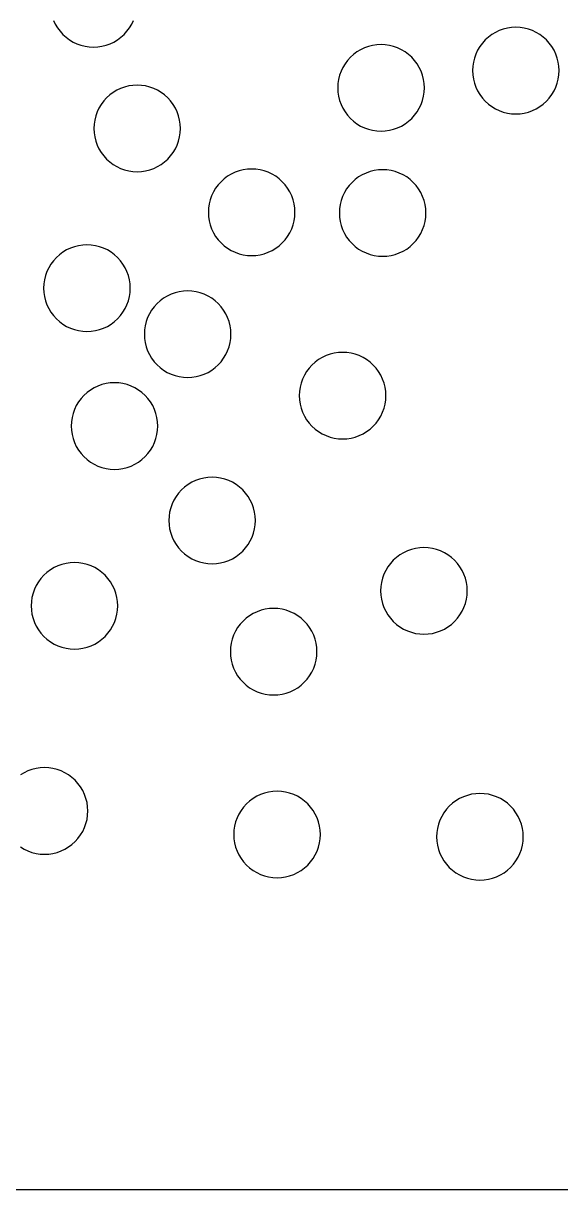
# Model space of a CAD drawing. Header units: millimetres. Extents: x 0 to 406, y 0 to 84.
# Drawn here: x 79.24 to 97.85, y 0 to 40.41 of the extents above; entities that cross this region are included whole.
import ezdxf

# ---------------------------------------------------------------- set-up
doc = ezdxf.new("R2010")
doc.units = ezdxf.units.MM

msp = doc.modelspace()

# ---------------------------------------------------------------- linework, layer by layer
at = {"color": 0}
for points in [[(0, 0), (0, 83.82), (406.4, 83.82), (406.4, 0), (0, 0)], [(80.28, 40.509), (80.343, 40.375), (80.419, 40.249), (80.506, 40.131), (80.605, 40.022), (80.714, 39.923), (80.832, 39.835), (80.959, 39.76), (81.092, 39.697), (81.23, 39.647), (81.373, 39.611), (81.519, 39.59), (81.666, 39.583), (81.813, 39.59), (81.958, 39.611), (82.101, 39.647), (82.24, 39.697), (82.373, 39.76), (82.499, 39.835), (82.617, 39.923), (82.726, 40.022)], [(82.726, 40.022), (82.825, 40.131), (82.913, 40.249), (82.989, 40.375), (83.052, 40.509)], [(97.354, 37.71), (97.453, 37.819), (97.541, 37.938), (97.616, 38.064), (97.679, 38.197), (97.729, 38.335), (97.765, 38.478), (97.786, 38.624), (97.793, 38.771), (97.786, 38.918), (97.765, 39.064), (97.729, 39.206), (97.679, 39.345), (97.616, 39.478), (97.541, 39.604), (97.453, 39.722), (97.354, 39.832), (97.245, 39.93), (97.127, 40.018), (97, 40.094), (96.867, 40.157), (96.729, 40.206), (96.586, 40.242), (96.44, 40.264), (96.293, 40.271), (96.146, 40.264), (96.001, 40.242), (95.858, 40.206), (95.719, 40.157), (95.586, 40.094), (95.46, 40.018), (95.342, 39.93), (95.233, 39.832), (95.134, 39.722), (95.046, 39.604), (94.97, 39.478), (94.908, 39.345), (94.858, 39.206), (94.822, 39.064), (94.801, 38.918), (94.793, 38.771), (94.801, 38.624), (94.822, 38.478), (94.858, 38.335), (94.908, 38.197), (94.97, 38.064), (95.046, 37.938), (95.134, 37.819), (95.233, 37.71), (95.342, 37.611), (95.46, 37.524), (95.586, 37.448), (95.719, 37.385), (95.858, 37.335), (96.001, 37.3), (96.146, 37.278), (96.293, 37.271), (96.44, 37.278), (96.586, 37.3), (96.729, 37.335), (96.867, 37.385), (97, 37.448), (97.127, 37.524), (97.245, 37.611), (97.354, 37.71)], [(92.686, 37.111), (92.785, 37.221), (92.873, 37.339), (92.949, 37.465), (93.012, 37.598), (93.061, 37.737), (93.097, 37.879), (93.119, 38.025), (93.126, 38.172), (93.119, 38.319), (93.097, 38.465), (93.061, 38.608), (93.012, 38.746), (92.949, 38.879), (92.873, 39.005), (92.785, 39.124), (92.686, 39.233), (92.577, 39.332), (92.459, 39.419), (92.333, 39.495), (92.2, 39.558), (92.061, 39.608), (91.918, 39.643), (91.773, 39.665), (91.626, 39.672), (91.479, 39.665), (91.333, 39.643), (91.19, 39.608), (91.052, 39.558), (90.919, 39.495), (90.792, 39.419), (90.674, 39.332), (90.565, 39.233), (90.466, 39.124), (90.379, 39.005), (90.303, 38.879), (90.24, 38.746), (90.19, 38.608), (90.155, 38.465), (90.133, 38.319), (90.126, 38.172), (90.133, 38.025), (90.155, 37.879), (90.19, 37.737), (90.24, 37.598), (90.303, 37.465), (90.379, 37.339), (90.466, 37.221), (90.565, 37.111), (90.674, 37.013), (90.792, 36.925), (90.919, 36.849), (91.052, 36.786), (91.19, 36.737), (91.333, 36.701), (91.479, 36.679), (91.626, 36.672), (91.773, 36.679), (91.918, 36.701), (92.061, 36.737), (92.2, 36.786), (92.333, 36.849), (92.459, 36.925), (92.577, 37.013), (92.686, 37.111)], [(84.239, 35.705), (84.338, 35.814), (84.426, 35.932), (84.501, 36.059), (84.564, 36.192), (84.614, 36.33), (84.65, 36.473), (84.671, 36.619), (84.679, 36.766), (84.671, 36.913), (84.65, 37.058), (84.614, 37.201), (84.564, 37.34), (84.501, 37.473), (84.426, 37.599), (84.338, 37.717), (84.239, 37.827), (84.13, 37.925), (84.012, 38.013), (83.886, 38.089), (83.753, 38.152), (83.614, 38.201), (83.471, 38.237), (83.326, 38.259), (83.179, 38.266), (83.031, 38.259), (82.886, 38.237), (82.743, 38.201), (82.604, 38.152), (82.471, 38.089), (82.345, 38.013), (82.227, 37.925), (82.118, 37.827), (82.019, 37.717), (81.931, 37.599), (81.856, 37.473), (81.793, 37.34), (81.743, 37.201), (81.707, 37.058), (81.686, 36.913), (81.679, 36.766), (81.686, 36.619), (81.707, 36.473), (81.743, 36.33), (81.793, 36.192), (81.856, 36.059), (81.931, 35.932), (82.019, 35.814), (82.118, 35.705), (82.227, 35.606), (82.345, 35.519), (82.471, 35.443), (82.604, 35.38), (82.743, 35.33), (82.886, 35.295), (83.031, 35.273), (83.179, 35.266), (83.326, 35.273), (83.471, 35.295), (83.614, 35.33), (83.753, 35.38), (83.886, 35.443), (84.012, 35.519), (84.13, 35.606), (84.239, 35.705)], [(88.204, 32.801), (88.303, 32.91), (88.391, 33.028), (88.467, 33.154), (88.53, 33.287), (88.579, 33.426), (88.615, 33.569), (88.637, 33.714), (88.644, 33.861), (88.637, 34.008), (88.615, 34.154), (88.579, 34.297), (88.53, 34.435), (88.467, 34.569), (88.391, 34.695), (88.303, 34.813), (88.204, 34.922), (88.095, 35.021), (87.977, 35.109), (87.851, 35.184), (87.718, 35.247), (87.579, 35.297), (87.436, 35.333), (87.291, 35.354), (87.144, 35.361), (86.997, 35.354), (86.851, 35.333), (86.708, 35.297), (86.57, 35.247), (86.437, 35.184), (86.31, 35.109), (86.192, 35.021), (86.083, 34.922), (85.984, 34.813), (85.897, 34.695), (85.821, 34.569), (85.758, 34.435), (85.708, 34.297), (85.673, 34.154), (85.651, 34.008), (85.644, 33.861), (85.651, 33.714), (85.673, 33.569), (85.708, 33.426), (85.758, 33.287), (85.821, 33.154), (85.897, 33.028), (85.984, 32.91), (86.083, 32.801), (86.192, 32.702), (86.31, 32.614), (86.437, 32.539), (86.57, 32.476), (86.708, 32.426), (86.851, 32.39), (86.997, 32.369), (87.144, 32.361), (87.291, 32.369), (87.436, 32.39), (87.579, 32.426), (87.718, 32.476), (87.851, 32.539), (87.977, 32.614), (88.095, 32.702), (88.204, 32.801)], [(92.741, 32.776), (92.84, 32.885), (92.928, 33.003), (93.004, 33.13), (93.066, 33.263), (93.116, 33.401), (93.152, 33.544), (93.173, 33.69), (93.181, 33.837), (93.173, 33.984), (93.152, 34.129), (93.116, 34.272), (93.066, 34.411), (93.004, 34.544), (92.928, 34.67), (92.84, 34.788), (92.741, 34.897), (92.632, 34.996), (92.514, 35.084), (92.388, 35.16), (92.255, 35.222), (92.116, 35.272), (91.973, 35.308), (91.828, 35.329), (91.681, 35.337), (91.534, 35.329), (91.388, 35.308), (91.245, 35.272), (91.107, 35.222), (90.974, 35.16), (90.847, 35.084), (90.729, 34.996), (90.62, 34.897), (90.521, 34.788), (90.433, 34.67), (90.358, 34.544), (90.295, 34.411), (90.245, 34.272), (90.209, 34.129), (90.188, 33.984), (90.181, 33.837), (90.188, 33.69), (90.209, 33.544), (90.245, 33.401), (90.295, 33.263), (90.358, 33.13), (90.433, 33.003), (90.521, 32.885), (90.62, 32.776), (90.729, 32.677), (90.847, 32.589), (90.974, 32.514), (91.107, 32.451), (91.245, 32.401), (91.388, 32.365), (91.534, 32.344), (91.681, 32.337), (91.828, 32.344), (91.973, 32.365), (92.116, 32.401), (92.255, 32.451), (92.388, 32.514), (92.514, 32.589), (92.632, 32.677), (92.741, 32.776)], [(82.501, 30.171), (82.6, 30.28), (82.687, 30.399), (82.763, 30.525), (82.826, 30.658), (82.876, 30.797), (82.911, 30.939), (82.933, 31.085), (82.94, 31.232), (82.933, 31.379), (82.911, 31.525), (82.876, 31.668), (82.826, 31.806), (82.763, 31.939), (82.687, 32.065), (82.6, 32.184), (82.501, 32.293), (82.392, 32.392), (82.273, 32.479), (82.147, 32.555), (82.014, 32.618), (81.876, 32.667), (81.733, 32.703), (81.587, 32.725), (81.44, 32.732), (81.293, 32.725), (81.147, 32.703), (81.005, 32.667), (80.866, 32.618), (80.733, 32.555), (80.607, 32.479), (80.489, 32.392), (80.379, 32.293), (80.281, 32.184), (80.193, 32.065), (80.117, 31.939), (80.054, 31.806), (80.005, 31.668), (79.969, 31.525), (79.947, 31.379), (79.94, 31.232), (79.947, 31.085), (79.969, 30.939), (80.005, 30.797), (80.054, 30.658), (80.117, 30.525), (80.193, 30.399), (80.281, 30.28), (80.379, 30.171), (80.489, 30.073), (80.607, 29.985), (80.733, 29.909), (80.866, 29.846), (81.005, 29.797), (81.147, 29.761), (81.293, 29.739), (81.44, 29.732), (81.587, 29.739), (81.733, 29.761), (81.876, 29.797), (82.014, 29.846), (82.147, 29.909), (82.273, 29.985), (82.392, 30.073), (82.501, 30.171)], [(85.987, 28.577), (86.086, 28.686), (86.174, 28.805), (86.249, 28.931), (86.312, 29.064), (86.362, 29.203), (86.398, 29.345), (86.419, 29.491), (86.427, 29.638), (86.419, 29.785), (86.398, 29.931), (86.362, 30.074), (86.312, 30.212), (86.249, 30.345), (86.174, 30.471), (86.086, 30.59), (85.987, 30.699), (85.878, 30.798), (85.76, 30.885), (85.634, 30.961), (85.501, 31.024), (85.362, 31.073), (85.219, 31.109), (85.074, 31.131), (84.927, 31.138), (84.78, 31.131), (84.634, 31.109), (84.491, 31.073), (84.353, 31.024), (84.219, 30.961), (84.093, 30.885), (83.975, 30.798), (83.866, 30.699), (83.767, 30.59), (83.679, 30.471), (83.604, 30.345), (83.541, 30.212), (83.491, 30.074), (83.455, 29.931), (83.434, 29.785), (83.427, 29.638), (83.434, 29.491), (83.455, 29.345), (83.491, 29.203), (83.541, 29.064), (83.604, 28.931), (83.679, 28.805), (83.767, 28.686), (83.866, 28.577), (83.975, 28.479), (84.093, 28.391), (84.219, 28.315), (84.353, 28.252), (84.491, 28.203), (84.634, 28.167), (84.78, 28.145), (84.927, 28.138), (85.074, 28.145), (85.219, 28.167), (85.362, 28.203), (85.501, 28.252), (85.634, 28.315), (85.76, 28.391), (85.878, 28.479), (85.987, 28.577)], [(91.354, 26.448), (91.453, 26.557), (91.541, 26.675), (91.617, 26.802), (91.679, 26.935), (91.729, 27.073), (91.765, 27.216), (91.786, 27.362), (91.794, 27.509), (91.786, 27.656), (91.765, 27.801), (91.729, 27.944), (91.679, 28.083), (91.617, 28.216), (91.541, 28.342), (91.453, 28.46), (91.354, 28.569), (91.245, 28.668), (91.127, 28.756), (91.001, 28.832), (90.868, 28.895), (90.729, 28.944), (90.586, 28.98), (90.441, 29.002), (90.294, 29.009), (90.147, 29.002), (90.001, 28.98), (89.858, 28.944), (89.72, 28.895), (89.587, 28.832), (89.46, 28.756), (89.342, 28.668), (89.233, 28.569), (89.134, 28.46), (89.046, 28.342), (88.971, 28.216), (88.908, 28.083), (88.858, 27.944), (88.822, 27.801), (88.801, 27.656), (88.794, 27.509), (88.801, 27.362), (88.822, 27.216), (88.858, 27.073), (88.908, 26.935), (88.971, 26.802), (89.046, 26.675), (89.134, 26.557), (89.233, 26.448), (89.342, 26.349), (89.46, 26.262), (89.587, 26.186), (89.72, 26.123), (89.858, 26.073), (90.001, 26.038), (90.147, 26.016), (90.294, 26.009), (90.441, 26.016), (90.586, 26.038), (90.729, 26.073), (90.868, 26.123), (91.001, 26.186), (91.127, 26.262), (91.245, 26.349), (91.354, 26.448)], [(83.454, 25.396), (83.553, 25.505), (83.64, 25.623), (83.716, 25.749), (83.779, 25.882), (83.829, 26.021), (83.864, 26.164), (83.886, 26.309), (83.893, 26.456), (83.886, 26.603), (83.864, 26.749), (83.829, 26.892), (83.779, 27.03), (83.716, 27.164), (83.64, 27.29), (83.553, 27.408), (83.454, 27.517), (83.345, 27.616), (83.226, 27.704), (83.1, 27.779), (82.967, 27.842), (82.829, 27.892), (82.686, 27.928), (82.54, 27.949), (82.393, 27.956), (82.246, 27.949), (82.1, 27.928), (81.958, 27.892), (81.819, 27.842), (81.686, 27.779), (81.56, 27.704), (81.442, 27.616), (81.332, 27.517), (81.234, 27.408), (81.146, 27.29), (81.07, 27.164), (81.007, 27.03), (80.958, 26.892), (80.922, 26.749), (80.9, 26.603), (80.893, 26.456), (80.9, 26.309), (80.922, 26.164), (80.958, 26.021), (81.007, 25.882), (81.07, 25.749), (81.146, 25.623), (81.234, 25.505), (81.332, 25.396), (81.442, 25.297), (81.56, 25.209), (81.686, 25.134), (81.819, 25.071), (81.958, 25.021), (82.1, 24.985), (82.246, 24.964), (82.393, 24.956), (82.54, 24.964), (82.686, 24.985), (82.829, 25.021), (82.967, 25.071), (83.1, 25.134), (83.226, 25.209), (83.345, 25.297), (83.454, 25.396)], [(86.835, 22.123), (86.934, 22.232), (87.022, 22.35), (87.098, 22.477), (87.161, 22.61), (87.21, 22.748), (87.246, 22.891), (87.267, 23.037), (87.275, 23.184), (87.267, 23.331), (87.246, 23.476), (87.21, 23.619), (87.161, 23.758), (87.098, 23.891), (87.022, 24.017), (86.934, 24.135), (86.835, 24.244), (86.726, 24.343), (86.608, 24.431), (86.482, 24.507), (86.349, 24.57), (86.21, 24.619), (86.067, 24.655), (85.922, 24.677), (85.775, 24.684), (85.628, 24.677), (85.482, 24.655), (85.339, 24.619), (85.201, 24.57), (85.068, 24.507), (84.941, 24.431), (84.823, 24.343), (84.714, 24.244), (84.615, 24.135), (84.527, 24.017), (84.452, 23.891), (84.389, 23.758), (84.339, 23.619), (84.304, 23.476), (84.282, 23.331), (84.275, 23.184), (84.282, 23.037), (84.304, 22.891), (84.339, 22.748), (84.389, 22.61), (84.452, 22.477), (84.527, 22.35), (84.615, 22.232), (84.714, 22.123), (84.823, 22.024), (84.941, 21.937), (85.068, 21.861), (85.201, 21.798), (85.339, 21.748), (85.482, 21.713), (85.628, 21.691), (85.775, 21.684), (85.922, 21.691), (86.067, 21.713), (86.21, 21.748), (86.349, 21.798), (86.482, 21.861), (86.608, 21.937), (86.726, 22.024), (86.835, 22.123)], [(94.171, 19.685), (94.27, 19.794), (94.358, 19.912), (94.434, 20.038), (94.497, 20.172), (94.546, 20.31), (94.582, 20.453), (94.604, 20.599), (94.611, 20.746), (94.604, 20.893), (94.582, 21.038), (94.546, 21.181), (94.497, 21.32), (94.434, 21.453), (94.358, 21.579), (94.27, 21.697), (94.171, 21.806), (94.062, 21.905), (93.944, 21.993), (93.818, 22.068), (93.685, 22.131), (93.546, 22.181), (93.403, 22.217), (93.258, 22.238), (93.111, 22.246), (92.964, 22.238), (92.818, 22.217), (92.675, 22.181), (92.537, 22.131), (92.404, 22.068), (92.277, 21.993), (92.159, 21.905), (92.05, 21.806), (91.951, 21.697), (91.864, 21.579), (91.788, 21.453), (91.725, 21.32), (91.675, 21.181), (91.64, 21.038), (91.618, 20.893), (91.611, 20.746), (91.618, 20.599), (91.64, 20.453), (91.675, 20.31), (91.725, 20.172), (91.788, 20.038), (91.864, 19.912), (91.951, 19.794), (92.05, 19.685), (92.159, 19.586), (92.277, 19.498), (92.404, 19.423), (92.537, 19.36), (92.675, 19.31), (92.818, 19.274), (92.964, 19.253), (93.111, 19.246), (93.258, 19.253), (93.403, 19.274), (93.546, 19.31), (93.685, 19.36), (93.818, 19.423), (93.944, 19.498), (94.062, 19.586), (94.171, 19.685)], [(82.067, 19.167), (82.166, 19.276), (82.254, 19.394), (82.329, 19.52), (82.392, 19.653), (82.442, 19.792), (82.478, 19.935), (82.499, 20.08), (82.507, 20.227), (82.499, 20.374), (82.478, 20.52), (82.442, 20.663), (82.392, 20.801), (82.329, 20.934), (82.254, 21.061), (82.166, 21.179), (82.067, 21.288), (81.958, 21.387), (81.84, 21.474), (81.714, 21.55), (81.581, 21.613), (81.442, 21.663), (81.299, 21.698), (81.154, 21.72), (81.007, 21.727), (80.86, 21.72), (80.714, 21.698), (80.571, 21.663), (80.433, 21.613), (80.299, 21.55), (80.173, 21.474), (80.055, 21.387), (79.946, 21.288), (79.847, 21.179), (79.759, 21.061), (79.684, 20.934), (79.621, 20.801), (79.571, 20.663), (79.535, 20.52), (79.514, 20.374), (79.507, 20.227), (79.514, 20.08), (79.535, 19.935), (79.571, 19.792), (79.621, 19.653), (79.684, 19.52), (79.759, 19.394), (79.847, 19.276), (79.946, 19.167), (80.055, 19.068), (80.173, 18.98), (80.299, 18.904), (80.433, 18.841), (80.571, 18.792), (80.714, 18.756), (80.86, 18.734), (81.007, 18.727), (81.154, 18.734), (81.299, 18.756), (81.442, 18.792), (81.581, 18.841), (81.714, 18.904), (81.84, 18.98), (81.958, 19.068), (82.067, 19.167)], [(88.967, 17.577), (89.066, 17.686), (89.153, 17.804), (89.229, 17.931), (89.292, 18.064), (89.342, 18.202), (89.377, 18.345), (89.399, 18.491), (89.406, 18.638), (89.399, 18.785), (89.377, 18.93), (89.342, 19.073), (89.292, 19.212), (89.229, 19.345), (89.153, 19.471), (89.066, 19.589), (88.967, 19.698), (88.858, 19.797), (88.739, 19.885), (88.613, 19.961), (88.48, 20.024), (88.342, 20.073), (88.199, 20.109), (88.053, 20.131), (87.906, 20.138), (87.759, 20.131), (87.613, 20.109), (87.471, 20.073), (87.332, 20.024), (87.199, 19.961), (87.073, 19.885), (86.955, 19.797), (86.845, 19.698), (86.747, 19.589), (86.659, 19.471), (86.583, 19.345), (86.52, 19.212), (86.471, 19.073), (86.435, 18.93), (86.413, 18.785), (86.406, 18.638), (86.413, 18.491), (86.435, 18.345), (86.471, 18.202), (86.52, 18.064), (86.583, 17.931), (86.659, 17.804), (86.747, 17.686), (86.845, 17.577), (86.955, 17.478), (87.073, 17.391), (87.199, 17.315), (87.332, 17.252), (87.471, 17.202), (87.613, 17.167), (87.759, 17.145), (87.906, 17.138), (88.053, 17.145), (88.199, 17.167), (88.342, 17.202), (88.48, 17.252), (88.613, 17.315), (88.739, 17.391), (88.858, 17.478), (88.967, 17.577)], [(81.03, 12.061), (81.129, 12.17), (81.217, 12.288), (81.293, 12.414), (81.356, 12.547), (81.405, 12.686), (81.441, 12.829), (81.463, 12.974), (81.47, 13.121), (81.463, 13.268), (81.441, 13.414), (81.405, 13.557), (81.356, 13.695), (81.293, 13.828), (81.217, 13.955), (81.129, 14.073), (81.03, 14.182), (80.921, 14.281), (80.803, 14.369), (80.677, 14.444), (80.544, 14.507), (80.405, 14.557), (80.262, 14.593), (80.117, 14.614), (79.97, 14.621), (79.823, 14.614), (79.677, 14.593), (79.534, 14.557), (79.396, 14.507), (79.263, 14.444), (79.136, 14.369)], [(89.086, 11.245), (89.185, 11.354), (89.272, 11.473), (89.348, 11.599), (89.411, 11.732), (89.46, 11.87), (89.496, 12.013), (89.518, 12.159), (89.525, 12.306), (89.518, 12.453), (89.496, 12.599), (89.46, 12.741), (89.411, 12.88), (89.348, 13.013), (89.272, 13.139), (89.185, 13.257), (89.086, 13.367), (88.977, 13.465), (88.858, 13.553), (88.732, 13.629), (88.599, 13.692), (88.46, 13.741), (88.318, 13.777), (88.172, 13.799), (88.025, 13.806), (87.878, 13.799), (87.732, 13.777), (87.59, 13.741), (87.451, 13.692), (87.318, 13.629), (87.192, 13.553), (87.073, 13.465), (86.964, 13.367), (86.866, 13.257), (86.778, 13.139), (86.702, 13.013), (86.639, 12.88), (86.59, 12.741), (86.554, 12.599), (86.532, 12.453), (86.525, 12.306), (86.532, 12.159), (86.554, 12.013), (86.59, 11.87), (86.639, 11.732), (86.702, 11.599), (86.778, 11.473), (86.866, 11.354), (86.964, 11.245), (87.073, 11.146), (87.192, 11.059), (87.318, 10.983), (87.451, 10.92), (87.59, 10.87), (87.732, 10.835), (87.878, 10.813), (88.025, 10.806), (88.172, 10.813), (88.318, 10.835), (88.46, 10.87), (88.599, 10.92), (88.732, 10.983), (88.858, 11.059), (88.977, 11.146), (89.086, 11.245)], [(96.111, 11.165), (96.21, 11.274), (96.298, 11.392), (96.374, 11.518), (96.436, 11.651), (96.486, 11.79), (96.522, 11.933), (96.543, 12.078), (96.551, 12.225), (96.543, 12.372), (96.522, 12.518), (96.486, 12.661), (96.436, 12.799), (96.374, 12.933), (96.298, 13.059), (96.21, 13.177), (96.111, 13.286), (96.002, 13.385), (95.884, 13.473), (95.758, 13.548), (95.625, 13.611), (95.486, 13.661), (95.343, 13.697), (95.198, 13.718), (95.051, 13.725), (94.904, 13.718), (94.758, 13.697), (94.615, 13.661), (94.477, 13.611), (94.344, 13.548), (94.217, 13.473), (94.099, 13.385), (93.99, 13.286), (93.891, 13.177), (93.803, 13.059), (93.728, 12.933), (93.665, 12.799), (93.615, 12.661), (93.579, 12.518), (93.558, 12.372), (93.551, 12.225), (93.558, 12.078), (93.579, 11.933), (93.615, 11.79), (93.665, 11.651), (93.728, 11.518), (93.803, 11.392), (93.891, 11.274), (93.99, 11.165), (94.099, 11.066), (94.217, 10.978), (94.344, 10.903), (94.477, 10.84), (94.615, 10.79), (94.758, 10.754), (94.904, 10.733), (95.051, 10.725), (95.198, 10.733), (95.343, 10.754), (95.486, 10.79), (95.625, 10.84), (95.758, 10.903), (95.884, 10.978), (96.002, 11.066), (96.111, 11.165)], [(79.136, 11.874), (79.263, 11.798), (79.396, 11.736), (79.534, 11.686), (79.677, 11.65), (79.823, 11.629), (79.97, 11.621), (80.117, 11.629), (80.262, 11.65), (80.405, 11.686), (80.544, 11.736), (80.677, 11.798), (80.803, 11.874), (80.921, 11.962), (81.03, 12.061)]]:
    msp.add_lwpolyline(points, dxfattribs=at)

doc.saveas('drawing.dxf')
